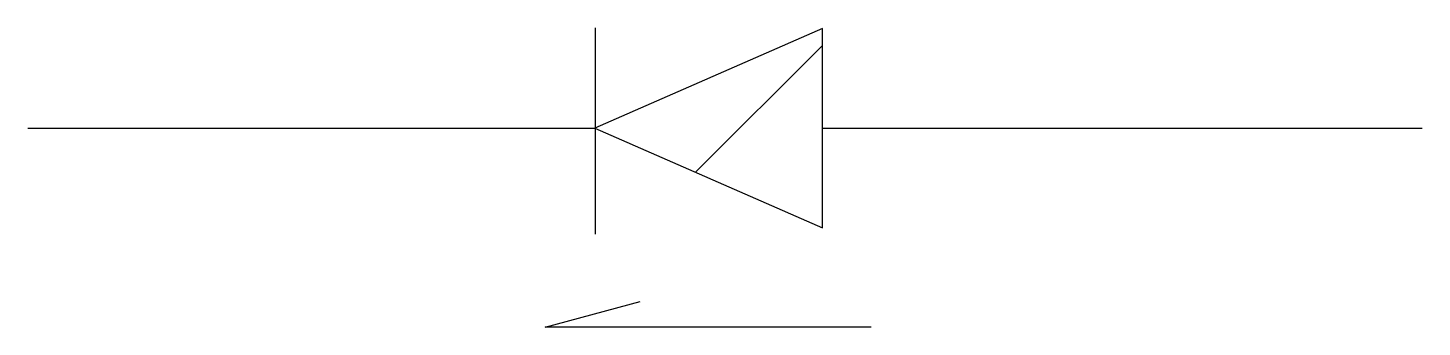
# Model space of a CAD drawing. Header units: metres. Extents: x 1858 to 4703, y -117904 to -117294.
import ezdxf

# ---------------------------------------------------------------- set-up
doc = ezdxf.new("R2010")
doc.units = ezdxf.units.M
doc.layers.add('DET1', color=1, linetype='Continuous')
doc.layers.add('G', color=3, linetype='Continuous')

msp = doc.modelspace()

# ---------------------------------------------------------------- hatches: boundary and pattern name
at = {"layer": 'DET1'}
h = msp.add_hatch(dxfattribs=at)
h.set_pattern_fill('ANSI31', scale=99.65)
h.paths.add_polyline_path([(3015.56, -117498.62), (3015.56, -117499.1), (3479, -117701.98), (3479, -117295.74)])

# ---------------------------------------------------------------- linework, layer by layer
for p, q in [((3015.56, -117294.49), (3015.56, -117715.12)), ((2913.6, -117904.41), (3107.36, -117852.11)), ((3578.67, -117904.41), (2913.6, -117904.41))]:
    msp.add_line(p, q, dxfattribs=at)
msp.add_lwpolyline([(3015.01, -117498.86), (3479, -117701.98), (3479, -117295.74)], close=True, dxfattribs=at)
at = {"layer": 'G'}
for p, q in [((1858.13, -117498.86), (3015.01, -117498.86)), ((3479.53, -117498.86), (4702.69, -117498.86))]:
    msp.add_line(p, q, dxfattribs=at)

doc.saveas('drawing.dxf')
